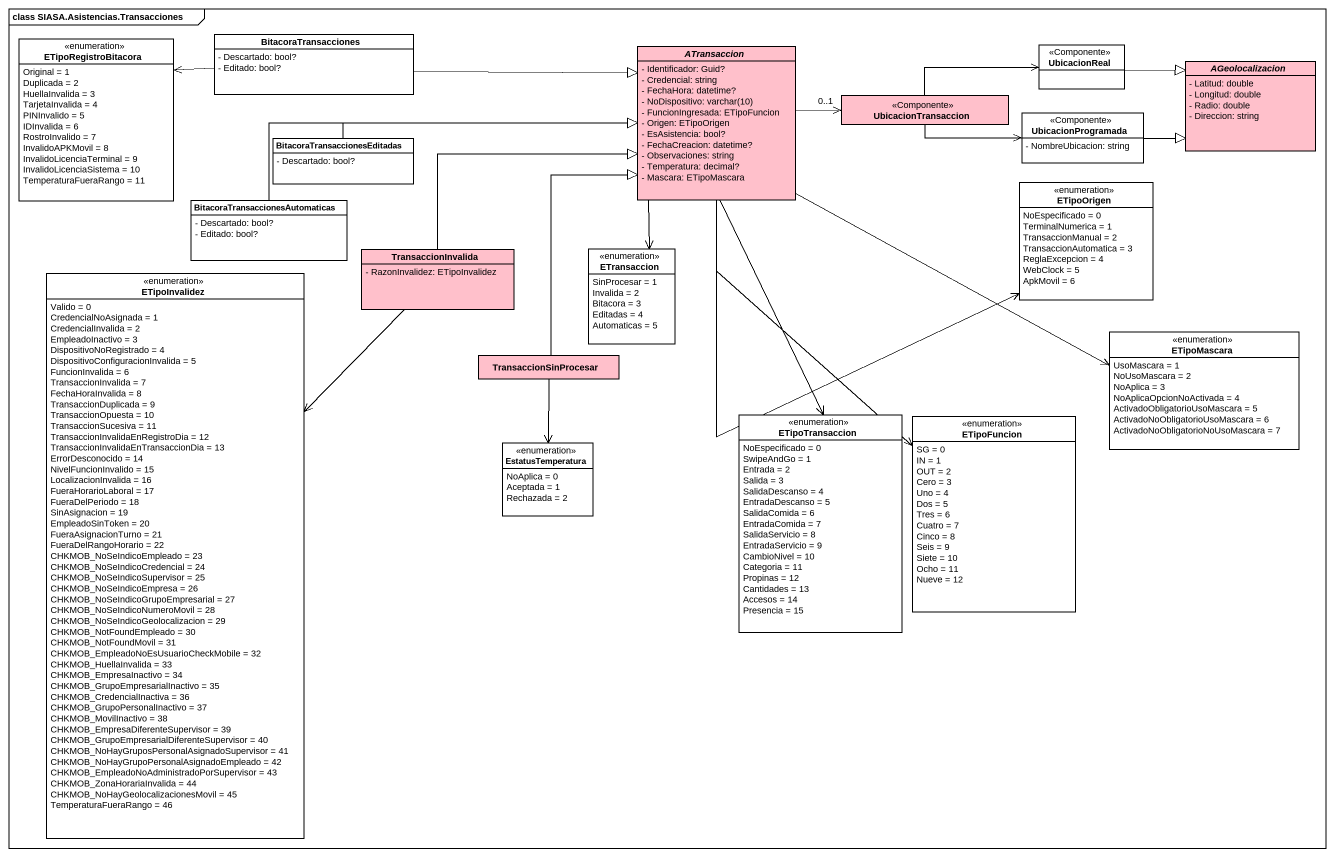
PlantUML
@startuml
mainframe class SIASA.Asistencias.Transacciones
hide circle
hide empty members
skinparam classAttributeIconSize 0
enum ETipoRegistroBitacora {
  Original = 1
  Duplicada = 2
  HuellaInvalida = 3
  TarjetaInvalida = 4
  PINInvalido = 5
  IDInvalida = 6
  RostroInvalido = 7
  InvalidoAPKMovil = 8
  InvalidoLicenciaTerminal = 9
  InvalidoLicenciaSistema = 10
  TemperaturaFueraRango = 11
}
class BitacoraTransacciones {
  - Descartado: bool?
  - Editado: bool?
}
abstract class ATransaccion #FFC0CB {
  - Identificador: Guid?
  - Credencial: string
  - FechaHora: datetime?
  {field} - NoDispositivo: varchar(10)
  - FuncionIngresada: ETipoFuncion
  - Origen: ETipoOrigen
  - EsAsistencia: bool?
  - FechaCreacion: datetime?
  - Observaciones: string
  - Temperatura: decimal?
  - Mascara: ETipoMascara
}
class UbicacionReal <<Componente>>
abstract class AGeolocalizacion #FFC0CB {
  - Latitud: double
  - Longitud: double
  - Radio: double
  - Direccion: string
}
class UbicacionTransaccion <<Componente>> #FFC0CB
class UbicacionProgramada <<Componente>> {
  - NombreUbicacion: string
}
class "BitacoraTransaccionesEditadas" as BitacoraTransaccionesEditada {
  - Descartado: bool?
}
class "BitacoraTransaccionesAutomaticas" as BitacoraTransaccionesAutomat {
  - Descartado: bool?
  - Editado: bool?
}
enum ETipoOrigen {
  NoEspecificado = 0
  TerminalNumerica = 1
  TransaccionManual = 2
  TransaccionAutomatica = 3
  ReglaExcepcion = 4
  WebClock = 5
  ApkMovil = 6
}
enum ETipoInvalidez {
  Valido = 0
  CredencialNoAsignada = 1
  CredencialInvalida = 2
  EmpleadoInactivo = 3
  DispositivoNoRegistrado = 4
  DispositivoConfiguracionInvalida = 5
  FuncionInvalida = 6
  TransaccionInvalida = 7
  FechaHoraInvalida = 8
  TransaccionDuplicada = 9
  TransaccionOpuesta = 10
  TransaccionSucesiva = 11
  TransaccionInvalidaEnRegistroDia = 12
  TransaccionInvalidaEnTransaccionDia = 13
  ErrorDesconocido = 14
  NivelFuncionInvalido = 15
  LocalizacionInvalida = 16
  FueraHorarioLaboral = 17
  FueraDelPeriodo = 18
  SinAsignacion = 19
  EmpleadoSinToken = 20
  FueraAsignacionTurno = 21
  FueraDelRangoHorario = 22
  CHKMOB_NoSeIndicoEmpleado = 23
  CHKMOB_NoSeIndicoCredencial = 24
  CHKMOB_NoSeIndicoSupervisor = 25
  CHKMOB_NoSeIndicoEmpresa = 26
  CHKMOB_NoSeIndicoGrupoEmpresarial = 27
  CHKMOB_NoSeIndicoNumeroMovil = 28
  CHKMOB_NoSeIndicoGeolocalizacion = 29
  CHKMOB_NotFoundEmpleado = 30
  CHKMOB_NotFoundMovil = 31
  CHKMOB_EmpleadoNoEsUsuarioCheckMobile = 32
  CHKMOB_HuellaInvalida = 33
  CHKMOB_EmpresaInactivo = 34
  CHKMOB_GrupoEmpresarialInactivo = 35
  CHKMOB_CredencialInactiva = 36
  CHKMOB_GrupoPersonalInactivo = 37
  CHKMOB_MovilInactivo = 38
  CHKMOB_EmpresaDiferenteSupervisor = 39
  CHKMOB_GrupoEmpresarialDiferenteSupervisor = 40
  CHKMOB_NoHayGruposPersonalAsignadoSupervisor = 41
  CHKMOB_NoHayGrupoPersonalAsignadoEmpleado = 42
  CHKMOB_EmpleadoNoAdministradoPorSupervisor = 43
  CHKMOB_ZonaHorariaInvalida = 44
  CHKMOB_NoHayGeolocalizacionesMovil = 45
  TemperaturaFueraRango = 46
}
class TransaccionInvalida #FFC0CB {
  - RazonInvalidez: ETipoInvalidez
}
enum ETransaccion {
  SinProcesar = 1
  Invalida = 2
  Bitacora = 3
  Editadas = 4
  Automaticas = 5
}
class TransaccionSinProcesar #FFC0CB
enum ETipoMascara {
  UsoMascara = 1
  NoUsoMascara = 2
  NoAplica = 3
  NoAplicaOpcionNoActivada = 4
  ActivadoObligatorioUsoMascara = 5
  ActivadoNoObligatorioUsoMascara = 6
  ActivadoNoObligatorioNoUsoMascara = 7
}
enum ETipoTransaccion {
  NoEspecificado = 0
  SwipeAndGo = 1
  Entrada = 2
  Salida = 3
  SalidaDescanso = 4
  EntradaDescanso = 5
  SalidaComida = 6
  EntradaComida = 7
  SalidaServicio = 8
  EntradaServicio = 9
  CambioNivel = 10
  Categoria = 11
  Propinas = 12
  Cantidades = 13
  Accesos = 14
  Presencia = 15
}
enum ETipoFuncion {
  SG = 0
  IN = 1
  OUT = 2
  Cero = 3
  Uno = 4
  Dos = 5
  Tres = 6
  Cuatro = 7
  Cinco = 8
  Seis = 9
  Siete = 10
  Ocho = 11
  Nueve = 12
}
enum EstatusTemperatura {
  NoAplica = 0
  Aceptada = 1
  Rechazada = 2
}
BitacoraTransacciones -left-> ETipoRegistroBitacora
BitacoraTransacciones -right-|> ATransaccion
ATransaccion -right-> "0..1" UbicacionTransaccion
ATransaccion -right-> ETipoOrigen
ATransaccion --> ETransaccion
ATransaccion -right-> ETipoMascara
ATransaccion --> ETipoTransaccion
ATransaccion --> ETipoFuncion
UbicacionReal -right-|> AGeolocalizacion
UbicacionTransaccion -right-> UbicacionReal
UbicacionTransaccion -right-> UbicacionProgramada
UbicacionProgramada -right-|> AGeolocalizacion
BitacoraTransaccionesEditada -right-|> ATransaccion
BitacoraTransaccionesAutomat -right-|> ATransaccion
TransaccionInvalida -right-|> ATransaccion
TransaccionInvalida --> ETipoInvalidez
TransaccionSinProcesar -up-|> ATransaccion
TransaccionSinProcesar --> EstatusTemperatura
@enduml
